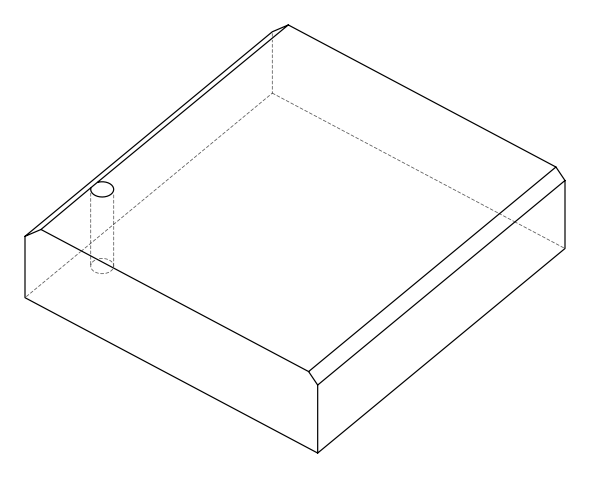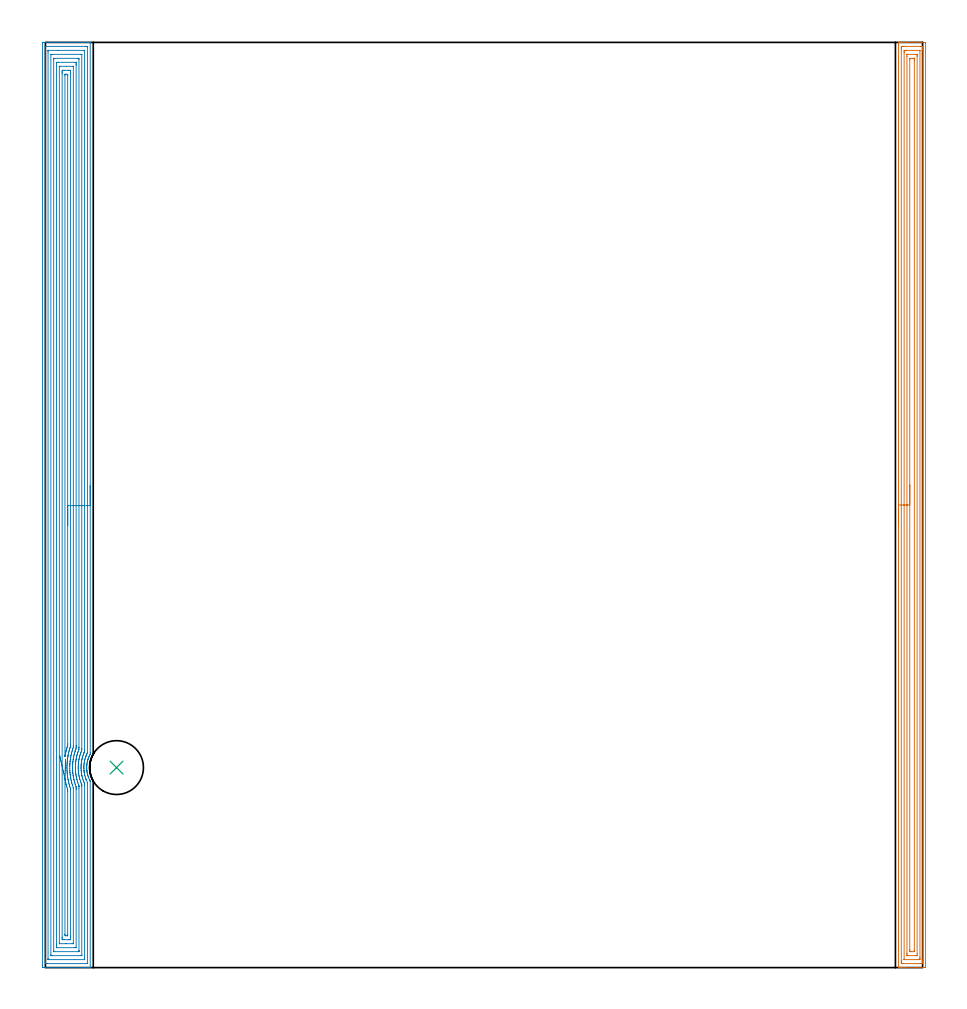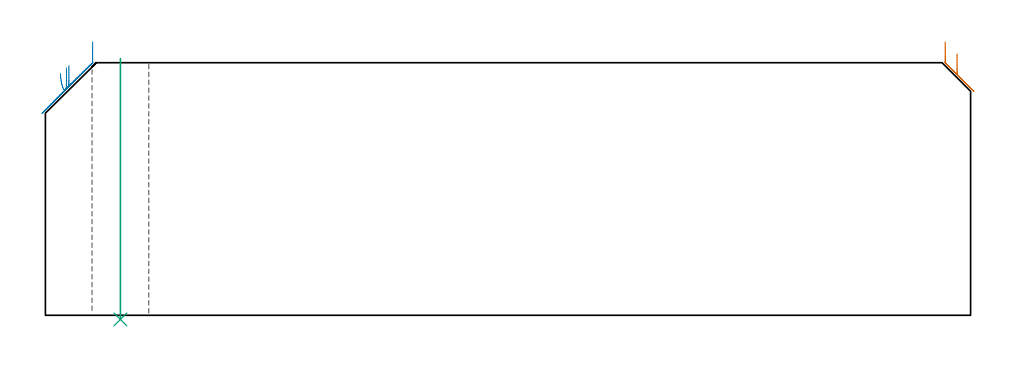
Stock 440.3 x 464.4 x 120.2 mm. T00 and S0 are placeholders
(PLAN: 3 operations, 1 tool changes, 53.2 min)
(1 AREA_MILL | FG_CHAMFER_SURFACE | UGT0205_001 | 18.86 min | 42909 mm3)
(2 AREA_MILL_1 | FG_CHAMFER_SURFACE_1 | UGT0205_001 | 33.85 min | 133782 mm3)
(3 INDEXABLE_INSERT_DRILL_THROUGH_HOLE_FROM_SOLID | STEP1HOLE | NXT0302_025 | 0.5 min | 68725 mm3)
(TOOL UGT0205_001 | Chamfer Mill 20 x 3 x 45 deg. | D20 FL50 Z2)
(TOOL NXT0302_025 | Index. Insert Drill 27mm [880-D2700L32-05] | D27 PA176 FL135 Z2)
(OP 1 AREA_MILL)
G17 G21 G94 G90
T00 M6
G54
G17 G0 G90 X428.2 Y222.2 S1061 M3
G43 Z130.2 H0
G94 G1 Y222.238 Z129.328 F250.
Y222.352 Z128.463
Y222.541 Z127.612
Y222.803 Z126.78
Y223.137 Z125.974
Y223.54 Z125.2
Y224.008 Z124.464
Y224.54 Z123.772
Y225.129 Z123.129
Y225.772 Z122.539
Y226.464 Z122.008
Y227.2 Z121.54
Y227.974 Z121.137
Y228.78 Z120.803
Y229.612 Z120.541
Y230.464 Z120.352
Y231.328 Z120.238
Y232.2 Z120.2
Y464.219
X428.203 Y464.39 Z120.188
X428.249 Y464.393 Z120.143
X428.663 Y464.4 Z119.737
X428.938 Z119.462
X429.66 Z118.735
X430.911 Z117.486
X432.33 Z116.065
X441.23 Z107.168
X441.496 Y464.398 Z106.902
X441.792 Y464.39 Z106.606
X441.799 Y464.093 Z106.599
X441.8 Y0.95 Z106.6
X441.799 Y0.628 Z106.601
X441.794 Y0.061 Z106.604
X441.792 Y0.008 Z106.606
X441.23 Y0. Z107.168
X431.44 Z116.955
X430.021 Z118.375
X429.66 Z118.735
X428.938 Z119.462
X428.663 Z119.737
X428.251 Z120.14
X428.203 Y0.009 Z120.188
X428.2 Y0.181 Z120.2
Y232.2
X429.614 Z118.786
Y461.135
X429.618 Y461.983 Z118.782
X429.62 Y462.024 Z118.78
X429.66 Y462.39 Z118.74
X430.138 Y462.397 Z118.262
X430.55 Y462.399 Z117.85
X431.025 Y462.4 Z117.375
X439.45 Y462.399 Z108.95
X439.928 Y462.397 Z108.472
X440.34 Y462.39 Z108.06
X440.38 Y461.983 Z108.02
X440.383 Y461.94 Z108.017
X440.386 Y461.089 Z108.014
Y461.043
Y3.265
X440.382 Y2.417 Z108.018
X440.38 Y2.376 Z108.02
X440.34 Y2.01 Z108.06
X439.862 Y2.003 Z108.538
X439.45 Y2.001 Z108.95
X438.974 Y2. Z109.426
X430.55 Y2.001 Z117.85
X430.072 Y2.003 Z118.328
X429.66 Y2.01 Z118.74
X429.62 Y2.417 Z118.78
X429.617 Y2.46 Z118.783
X429.614 Y3.311 Z118.786
Y3.357
Y232.2
X431.028 Z117.372
X431.029 Y459.301 Z117.371
X431.03 Y459.713 Z117.37
X431.035 Y460.195 Z117.365
X431.039 Y460.39 Z117.361
X431.239 Y460.397 Z117.161
X431.44 Y460.399 Z116.96
X432.126 Y460.4 Z116.274
X438.764 Y460.399 Z109.636
X438.9 Y460.396 Z109.5
X438.948 Y460.392 Z109.452
X438.966 Y460.388 Z109.434
X438.967 Y460.381 Z109.433
X438.97 Y460.333 Z109.43
X438.971 Y460.195 Z109.429
Y5.099
X438.969 Y4.687 Z109.431
X438.964 Y4.205 Z109.436
X438.961 Y4.01 Z109.439
X438.761 Y4.003 Z109.639
X438.56 Y4.001 Z109.84
X437.874 Y4. Z110.526
X431.236 Y4.001 Z117.164
X431.1 Y4.004 Z117.3
X431.052 Y4.008 Z117.348
X431.034 Y4.012 Z117.366
X431.033 Y4.019 Z117.367
X431.03 Y4.067 Z117.37
X431.029 Y4.205 Z117.371
X431.028 Y232.2 Z117.372
X432.443 Z115.957
Y457.513
X432.449 Y458.287 Z115.951
X432.454 Y458.39 Z115.946
X432.558 Y458.395 Z115.842
X432.779 Y458.398 Z115.621
X433.22 Y458.4 Z115.18
X436.78 Z111.62
X437.224 Y458.398 Z111.176
X437.442 Y458.395 Z110.958
X437.545 Y458.39 Z110.855
X437.55 Y458.317 Z110.85
X437.557 Y457.626 Z110.843
Y457.513
Y6.887
X437.551 Y6.113 Z110.849
X437.546 Y6.01 Z110.854
X437.442 Y6.005 Z110.958
X437.221 Y6.002 Z111.179
X436.78 Y6. Z111.62
X433.22 Z115.18
X432.776 Y6.002 Z115.624
X432.558 Y6.005 Z115.842
X432.455 Y6.01 Z115.945
X432.45 Y6.083 Z115.95
X432.443 Y6.774 Z115.957
Y6.887
Y232.2
X433.857 Z114.543
Y455.725
X433.858 Y455.978 Z114.542
X433.862 Y456.233 Z114.538
X433.865 Y456.39 Z114.535
X433.942 Y456.393 Z114.458
X434.11 Y456.397 Z114.29
X434.328 Y456.4 Z114.072
X435.218 Z113.182
X435.89 Y456.399 Z112.51
X436.111 Y456.397 Z112.289
X436.137 Y456.39 Z112.263
X436.139 Y456.386 Z112.261
X436.141 Y456.366 Z112.259
X436.143 Y455.725 Z112.257
Y455.47
Y8.675
X436.142 Y8.422 Z112.258
X436.138 Y8.167 Z112.262
X436.135 Y8.01 Z112.265
X436.058 Y8.007 Z112.342
X435.89 Y8.003 Z112.51
X435.672 Y8. Z112.728
X434.782 Z113.618
X434.11 Y8.001 Z114.29
X433.889 Y8.003 Z114.511
X433.863 Y8.01 Z114.537
X433.861 Y8.014 Z114.539
X433.859 Y8.034 Z114.541
X433.857 Y8.675 Z114.543
Y8.93
Y232.2
Y233.072 Z114.581
Y233.936 Z114.695
Y234.788 Z114.884
Y235.62 Z115.146
Y236.426 Z115.48
Y237.2 Z115.883
Y237.936 Z116.352
Y238.628 Z116.883
Y239.271 Z117.472
Y239.86 Z118.115
Y240.392 Z118.807
Y240.86 Z119.543
Y241.263 Z120.317
Y241.597 Z121.123
Y241.859 Z121.955
Y242.048 Z122.807
Y242.162 Z123.672
Y242.2 Z124.543
G0 Z130.2
M5
M2
(OP 2 AREA_MILL_1)
G17 G21 G94 G90
T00 M6
G54
G17 G0 G90 X22.5 Y241.887 S1061 M3
G43 Z130.2 H0
G94 G1 Y241.849 Z129.328 F250.
Y241.735 Z128.463
Y241.546 Z127.612
Y241.284 Z126.78
Y240.95 Z125.974
Y240.547 Z125.2
Y240.078 Z124.464
Y239.547 Z123.772
Y238.958 Z123.129
Y238.315 Z122.539
Y237.623 Z122.008
Y236.887 Z121.54
Y236.113 Z121.137
Y235.307 Z120.803
Y234.475 Z120.541
Y233.623 Z120.352
Y232.758 Z120.238
Y231.887 Z120.2
Y107.92
X22.495 Y107.131 Z120.191
X22.443 Y107.026 Z120.14
X22.232 Y106.633 Z119.931
X22.146 Y106.459 Z119.846
X22.01 Y106.184 Z119.709
X21.954 Y106.059 Z119.653
X21.788 Y105.685 Z119.484
X21.707 Y105.508 Z119.406
X21.692 Y105.475 Z119.391
X21.658 Y105.387 Z119.357
X21.622 Y105.29 Z119.318
X21.604 Y105.238 Z119.298
X21.524 Y105.021 Z119.221
X21.46 Y104.844 Z119.157
X21.383 Y104.612 Z119.08
X21.312 Y104.396 Z119.008
X21.296 Y104.344 Z118.993
X21.181 Y103.95 Z118.879
X21.066 Y103.503 Z118.765
X20.97 Y103.056 Z118.668
X20.889 Y102.609 Z118.586
X20.811 Y102.108 Z118.51
X20.792 Y101.925 Z118.491
X20.774 Y101.739 Z118.469
X20.772 Y101.715 Z118.466
X20.768 Y101.662 Z118.46
X20.742 Y101.35 Z118.436
X20.736 Y101.268 Z118.43
X20.715 Y100.821 Z118.405
Y100.768 Z118.403
X20.705 Y100.501
X20.703 Y100.457 Z118.402
X20.702 Y100.398 Z118.401
Y100.375 Z118.4
X20.716 Y100.016 Z118.408
X20.718 Y99.928 Z118.411
X20.724 Y99.851 Z118.415
X20.73 Y99.729 Z118.425
X20.777 Y99.034 Z118.469
X20.782 Y98.979 Z118.474
X20.791 Y98.862 Z118.488
X20.793 Y98.845 Z118.49
X20.81 Y98.702 Z118.509
X20.811 Y98.692 Z118.511
X20.898 Y98.14 Z118.595
X20.982 Y97.693 Z118.678
X21.08 Y97.246 Z118.777
X21.195 Y96.799 Z118.893
X21.228 Y96.687 Z118.927
X21.329 Y96.353 Z119.028
X21.443 Y96.027 Z119.141
X21.507 Y95.85 Z119.201
X21.609 Y95.551 Z119.307
X21.642 Y95.459 Z119.339
X21.663 Y95.403 Z119.36
X21.693 Y95.325 Z119.39
X22.036 Y94.565 Z119.732
X22.258 Y94.116 Z119.958
X22.351 Y93.943 Z120.051
X22.464 Y93.733 Z120.161
X22.494 Y93.661 Z120.191
X22.5 Y93.615 Z120.2
Y0.181
X22.497 Y0.01 Z120.188
X22.478 Y0.008 Z120.17
X22.096 Y0. Z119.795
X21.835 Z119.535
X21.117 Z118.812
X19.873 Z117.57
X18.463 Z116.158
X-0.38 Z97.317
X-1.002 Y0.001 Z96.695
X-1.214 Y0.003 Z96.484
X-1.492 Y0.009 Z96.206
X-1.495 Y0.131 Z96.203
X-1.499 Y0.628 Z96.201
X-1.5 Y1.132 Z96.2
Y463.381
X-1.499 Y463.772 Z96.201
X-1.495 Y464.27 Z96.203
X-1.492 Y464.391 Z96.206
X-1.002 Y464.4 Z96.695
X18.726 Z116.421
X21.117 Z118.812
X21.835 Z119.535
X22.096 Z119.796
X22.478 Y464.392 Z120.17
X22.497 Y464.39 Z120.188
X22.5 Y464.219 Z120.2
Y231.887
X21.086 Z118.786
X21.085 Y107.953 Z118.785
X21.084 Y107.92 Z118.784
X21.079 Y107.816 Z118.779
X21.036 Y107.72 Z118.736
X20.96 Y107.553 Z118.66
X20.844 Y107.303 Z118.544
X20.718 Y107.026 Z118.418
X20.569 Y106.686 Z118.269
X20.338 Y106.132 Z118.038
X20.321 Y106.088 Z118.021
X20.309 Y106.055 Z118.009
X20.232 Y105.842 Z117.932
X20.082 Y105.39 Z117.782
X20.034 Y105.238 Z117.734
X19.877 Y104.703 Z117.577
X19.784 Y104.344 Z117.484
X19.699 Y103.989 Z117.399
X19.584 Y103.45 Z117.284
X19.563 Y103.341 Z117.263
X19.546 Y103.249 Z117.246
X19.436 Y102.556 Z117.136
X19.425 Y102.477 Z117.125
X19.348 Y101.744 Z117.048
X19.342 Y101.668 Z117.042
X19.297 Y100.818 Z116.997
X19.296 Y100.768 Z116.996
X19.294 Y100.351 Z116.994
X19.301 Y99.921 Z117.001
X19.303 Y99.873 Z117.003
X19.348 Y99.112 Z117.048
X19.356 Y98.979 Z117.056
X19.357 Y98.97 Z117.057
X19.405 Y98.509 Z117.105
X19.459 Y98.085 Z117.159
X19.468 Y98.025 Z117.168
X19.479 Y97.952 Z117.179
X19.618 Y97.191 Z117.318
X19.693 Y96.842 Z117.393
X19.825 Y96.297 Z117.525
X20.017 Y95.621 Z117.717
X20.088 Y95.403 Z117.788
X20.232 Y94.975 Z117.932
X20.379 Y94.558 Z118.079
X20.398 Y94.509 Z118.098
X20.514 Y94.225 Z118.214
X21.079 Y92.965 Z118.779
X21.085 Y92.753 Z118.785
Y92.721
Y2.093
X21.084 Y2.04 Z118.784
X21.081 Y2.015 Z118.781
X21.079 Y2.01 Z118.779
X21.057 Y2.008 Z118.757
X20.644 Y2.001 Z118.344
X0.767 Y2. Z98.467
X0.293 Y2.002 Z97.993
X0.041 Y2.007 Z97.741
X-0.079 Y2.011 Z97.621
X-0.085 Y2.384 Z97.615
Y2.417
Y462.307
X-0.084 Y462.36 Z97.616
X-0.081 Y462.385 Z97.619
X-0.079 Y462.39 Z97.621
X-0.057 Y462.392 Z97.643
X0.356 Y462.399 Z98.056
X20.232 Y462.4 Z117.932
X20.707 Y462.398 Z118.407
X20.959 Y462.393 Z118.659
X21.079 Y462.389 Z118.779
X21.085 Y462.016 Z118.785
Y461.983
X21.086 Y231.887 Z118.786
X19.671 Z117.371
Y109.382
X19.668 Y108.814 Z117.368
X19.665 Y108.494 Z117.365
X19.658 Y108.425 Z117.358
X19.637 Y108.372 Z117.337
X19.584 Y108.248 Z117.284
X19.439 Y107.92 Z117.139
X19.411 Y107.856 Z117.111
X19.348 Y107.709 Z117.048
X19.154 Y107.222 Z116.854
X19.079 Y107.026 Z116.779
X18.916 Y106.568 Z116.616
X18.769 Y106.132 Z116.469
X18.696 Y105.896 Z116.396
X18.503 Y105.238 Z116.203
X18.495 Y105.206 Z116.195
X18.463 Y105.083 Z116.163
X18.326 Y104.483 Z116.026
X18.297 Y104.344 Z115.997
X18.179 Y103.736 Z115.879
X18.132 Y103.45 Z115.832
X18.056 Y102.967 Z115.756
X18.008 Y102.556 Z115.708
X17.968 Y102.162 Z115.668
X17.93 Y101.662 Z115.63
X17.911 Y101.326 Z115.611
X17.887 Y100.768 Z115.587
X17.881 Y100.461 Z115.581
X17.892 Y99.873 Z115.592
X17.908 Y99.54 Z115.608
X17.943 Y98.979 Z115.643
X17.973 Y98.58 Z115.673
X18.022 Y98.085 Z115.722
X18.098 Y97.56 Z115.798
X18.161 Y97.191 Z115.861
X18.292 Y96.469 Z115.992
X18.33 Y96.297 Z116.03
X18.463 Y95.727 Z116.163
X18.551 Y95.403 Z116.251
X18.586 Y95.279 Z116.286
X18.826 Y94.509 Z116.526
X19.015 Y93.951 Z116.715
X19.138 Y93.615 Z116.838
X19.348 Y93.097 Z117.048
X19.512 Y92.721 Z117.212
X19.644 Y92.422 Z117.344
X19.665 Y92.321 Z117.365
X19.667 Y92.251 Z117.367
X19.67 Y92.11 Z117.37
X19.671 Y91.827 Z117.371
X19.672 Y91.499 Z117.372
X19.671 Y4.772 Z117.371
X19.669 Y4.205 Z117.369
X19.666 Y4.042 Z117.366
X19.665 Y4.01 Z117.365
X19.618 Y4.006 Z117.318
X19.549 Y4.002 Z117.249
X14.633 Y4. Z112.333
X1.854 Y4.001 Z99.554
X1.652 Y4.004 Z99.352
X1.45 Y4.01 Z99.15
X1.335 Y4.018 Z99.035
X1.332 Y4.096 Z99.032
X1.331 Y4.205 Z99.031
X1.329 Y4.532 Z99.029
Y459.628
X1.331 Y460.195 Z99.031
X1.334 Y460.358 Z99.034
X1.335 Y460.39 Z99.035
X1.382 Y460.394 Z99.082
X1.451 Y460.399 Z99.151
X6.366 Y460.4 Z104.066
X19.146 Y460.399 Z116.846
X19.348 Y460.396 Z117.048
X19.55 Y460.39 Z117.25
X19.665 Y460.382 Z117.365
X19.668 Y460.304 Z117.368
X19.669 Y460.195 Z117.369
X19.671 Y459.868 Z117.371
Y231.887
X18.257 Z115.957
Y109.917
X18.256 Y109.709 Z115.956
X18.252 Y109.028 Z115.952
X18.166 Y108.814 Z115.866
X17.997 Y108.391 Z115.697
X17.813 Y107.92 Z115.513
X17.749 Y107.748 Z115.449
X17.578 Y107.267 Z115.278
X17.518 Y107.087 Z115.218
X17.499 Y107.026 Z115.199
X17.314 Y106.399 Z115.014
X17.239 Y106.132 Z114.939
X17.124 Y105.697 Z114.824
X17.015 Y105.238 Z114.715
X16.956 Y104.973 Z114.656
X16.827 Y104.344 Z114.527
X16.806 Y104.23 Z114.506
X16.693 Y103.56 Z114.393
X16.678 Y103.465 Z114.378
X16.676 Y103.45 Z114.376
X16.586 Y102.664 Z114.286
X16.576 Y102.556 Z114.276
X16.519 Y101.838 Z114.219
X16.509 Y101.662 Z114.209
X16.478 Y100.985 Z114.178
X16.472 Y100.768 Z114.172
X16.473 Y100.096 Z114.173
X16.478 Y99.873 Z114.178
X16.509 Y99.166 Z114.209
X16.521 Y98.979 Z114.221
X16.58 Y98.2 Z114.28
X16.592 Y98.085 Z114.292
X16.693 Y97.243 Z114.393
X16.701 Y97.191 Z114.401
X16.702 Y97.182 Z114.402
X16.862 Y96.297 Z114.562
X16.902 Y96.086 Z114.602
X17.053 Y95.403 Z114.753
X17.172 Y94.92 Z114.872
X17.286 Y94.509 Z114.986
X17.541 Y93.653 Z115.241
X17.553 Y93.615 Z115.253
X17.578 Y93.543 Z115.278
X17.873 Y92.721 Z115.573
X18.067 Y92.226 Z115.767
X18.232 Y91.827 Z115.932
X18.249 Y91.781 Z115.949
X18.252 Y91.74 Z115.952
X18.255 Y91.655 Z115.955
X18.257 Y91.483 Z115.957
Y91.14
Y6.201
X18.255 Y6.103 Z115.955
X18.253 Y6.043 Z115.953
X18.251 Y6.016 Z115.951
X18.235 Y6.01 Z115.935
X18.017 Y6.006 Z115.717
X17.578 Y6. Z115.278
X3.422 Z101.122
X2.981 Y6.005 Z100.681
X2.766 Y6.01 Z100.466
X2.749 Y6.014 Z100.449
X2.747 Y6.031 Z100.447
X2.744 Y6.07 Z100.444
X2.743 Y6.125 Z100.443
Y6.679
Y458.199
X2.744 Y458.297 Z100.444
X2.747 Y458.357 Z100.447
X2.749 Y458.384 Z100.449
X2.765 Y458.39 Z100.465
X2.983 Y458.394 Z100.683
X3.422 Y458.4 Z101.122
X17.578 Z115.278
X18.018 Y458.395 Z115.718
X18.234 Y458.39 Z115.934
X18.251 Y458.386 Z115.951
X18.253 Y458.369 Z115.953
X18.256 Y458.33 Z115.956
X18.257 Y458.275 Z115.957
Y231.887
X16.843 Z114.543
Y110.603
X16.842 Y110.452 Z114.542
X16.836 Y109.709 Z114.536
X16.832 Y109.569 Z114.532
X16.585 Y108.924 Z114.285
X16.545 Y108.814 Z114.245
X16.354 Y108.263 Z114.054
X16.239 Y107.92 Z113.939
X16.135 Y107.59 Z113.835
X15.965 Y107.026 Z113.665
X15.93 Y106.904 Z113.63
X15.809 Y106.458 Z113.509
X15.745 Y106.197 Z113.445
X15.73 Y106.132 Z113.43
X15.584 Y105.465 Z113.284
X15.537 Y105.238 Z113.237
X15.438 Y104.719 Z113.138
X15.375 Y104.344 Z113.075
X15.313 Y103.951 Z113.013
X15.248 Y103.45 Z112.948
X15.214 Y103.156 Z112.914
X15.154 Y102.556 Z112.854
X15.136 Y102.341 Z112.836
X15.091 Y101.662 Z112.791
X15.083 Y101.501 Z112.783
X15.057 Y100.768 Z112.757
X15.055 Y100.635 Z112.755
X15.061 Y99.873 Z112.761
X15.064 Y99.732 Z112.764
X15.101 Y98.979 Z112.801
X15.112 Y98.789 Z112.812
X15.168 Y98.085 Z112.868
X15.193 Y97.813 Z112.893
X15.269 Y97.191 Z112.969
X15.323 Y96.788 Z113.023
X15.406 Y96.297 Z113.106
X15.511 Y95.703 Z113.211
X15.573 Y95.403 Z113.273
X15.756 Y94.562 Z113.456
X15.769 Y94.509 Z113.469
X15.809 Y94.35 Z113.509
X16.018 Y93.615 Z113.718
X16.106 Y93.315 Z113.806
X16.295 Y92.721 Z113.995
X16.552 Y91.97 Z114.252
X16.604 Y91.827 Z114.304
X16.806 Y91.29 Z114.506
X16.836 Y91.183 Z114.536
X16.839 Y91.084 Z114.539
X16.842 Y90.932 Z114.542
X16.843 Y90.781 Z114.543
Y90.038
Y8.524
X16.841 Y8.373 Z114.541
X16.836 Y8.071 Z114.536
X16.833 Y8.009 Z114.533
X16.818 Y8.006 Z114.518
X16.777 Y8.003 Z114.477
X16.693 Y8.001 Z114.393
X16.477 Y8. Z114.177
X4.307 Y8.001 Z102.007
X4.211 Y8.003 Z101.911
X4.183 Y8.006 Z101.883
X4.172 Y8.009 Z101.872
X4.164 Y8.023 Z101.864
X4.161 Y8.222 Z101.861
X4.158 Y8.524 Z101.858
X4.157 Y455.876 Z101.857
X4.159 Y456.027 Z101.859
X4.164 Y456.329 Z101.864
X4.167 Y456.391 Z101.867
X4.182 Y456.394 Z101.882
X4.223 Y456.397 Z101.923
X4.307 Y456.399 Z102.007
X4.523 Y456.4 Z102.223
X16.026 Y456.399 Z113.726
X16.693 Y456.392 Z114.393
X16.788 Y456.39 Z114.488
X16.836 Y456.372 Z114.536
X16.843 Y455.725 Z114.543
Y231.887
X15.429 Z113.129
Y111.497
X15.428 Y110.988 Z113.128
X15.425 Y110.603 Z113.125
X15.419 Y110.102 Z113.119
X15.279 Y109.709 Z112.979
X15.186 Y109.444 Z112.886
X14.966 Y108.814 Z112.666
X14.956 Y108.782 Z112.656
X14.924 Y108.683 Z112.624
X14.749 Y108.097 Z112.449
X14.698 Y107.92 Z112.398
X14.555 Y107.399 Z112.255
X14.457 Y107.026 Z112.157
X14.375 Y106.687 Z112.075
X14.248 Y106.132 Z111.948
X14.21 Y105.959 Z111.91
X14.065 Y105.238 Z111.765
X14.061 Y105.216 Z111.761
X14.039 Y105.085 Z111.739
X13.938 Y104.446 Z111.638
X13.923 Y104.344 Z111.623
X13.837 Y103.654 Z111.537
X13.814 Y103.45 Z111.514
X13.755 Y102.843 Z111.455
X13.732 Y102.556 Z111.432
X13.694 Y102.01 Z111.394
X13.676 Y101.662 Z111.376
X13.655 Y101.156 Z111.355
X13.644 Y100.768 Z111.344
Y100.272
X13.649 Y99.873 Z111.349
X13.667 Y99.356 Z111.367
X13.685 Y98.979 Z111.385
X13.72 Y98.408 Z111.42
X13.746 Y98.085 Z111.446
X13.804 Y97.428 Z111.504
X13.832 Y97.191 Z111.532
X13.931 Y96.407 Z111.631
X13.948 Y96.297 Z111.648
X14.039 Y95.753 Z111.739
X14.102 Y95.403 Z111.802
X14.117 Y95.325 Z111.817
X14.289 Y94.509 Z111.989
X14.361 Y94.184 Z112.061
X14.5 Y93.615 Z112.2
X14.673 Y92.974 Z112.373
X14.748 Y92.721 Z112.448
X14.924 Y92.142 Z112.624
X15.026 Y91.827 Z112.726
X15.078 Y91.671 Z112.778
X15.333 Y90.932 Z113.033
X15.422 Y90.675 Z113.122
X15.425 Y90.426 Z113.125
X15.428 Y90.038 Z113.128
X15.429 Y89.528 Z113.129
X15.428 Y10.208 Z113.128
X15.427 Y10.081 Z113.127
X15.424 Y10.019 Z113.124
X15.422 Y10.011 Z113.122
X15.412 Y10.007 Z113.112
X15.381 Y10.002 Z113.081
X14.924 Y10. Z112.624
X14.498 Z112.198
X6.076 Y10.001 Z103.776
X5.646 Y10.004 Z103.346
X5.582 Y10.01 Z103.282
X5.578 Y10.073 Z103.278
X5.574 Y10.464 Z103.274
X5.571 Y10.974 Z103.271
Y11.358
Y454.192
X5.573 Y454.319 Z103.273
X5.576 Y454.381 Z103.276
X5.577 Y454.389 Z103.277
X5.588 Y454.393 Z103.288
X5.619 Y454.398 Z103.319
X6.076 Y454.4 Z103.776
X6.502 Z104.202
X14.924 Y454.399 Z112.624
X15.354 Y454.396 Z113.054
X15.418 Y454.39 Z113.118
X15.422 Y454.327 Z113.122
X15.426 Y453.936 Z113.126
X15.428 Y453.427 Z113.128
X15.429 Y453.042 Z113.129
Y231.887
X14.015 Z111.715
Y111.497
X14.008 Y110.634 Z111.708
X14.003 Y110.603 Z111.703
X13.79 Y109.961 Z111.49
X13.707 Y109.709 Z111.407
X13.573 Y109.285 Z111.273
X13.429 Y108.814 Z111.129
X13.367 Y108.599 Z111.067
X13.176 Y107.92 Z110.876
X13.172 Y107.903 Z110.872
X13.154 Y107.836 Z110.854
X12.999 Y107.183 Z110.699
X12.964 Y107.026 Z110.664
X12.841 Y106.449 Z110.541
X12.778 Y106.132 Z110.478
X12.696 Y105.701 Z110.396
X12.618 Y105.238 Z110.318
X12.571 Y104.934 Z110.271
X12.487 Y104.344 Z110.187
X12.462 Y104.149 Z110.162
X12.384 Y103.45 Z110.084
X12.373 Y103.345 Z110.073
X12.306 Y102.556 Z110.006
X12.303 Y102.522 Z110.003
X12.27 Y101.992 Z109.97
X12.254 Y101.677 Z109.954
X12.253 Y101.662 Z109.953
X12.224 Y100.813 Z109.924
X12.229 Y99.873 Z109.929
X12.261 Y98.987 Z109.961
X12.27 Y98.824 Z109.97
X12.319 Y98.085 Z110.019
X12.323 Y98.032 Z110.023
X12.398 Y97.191 Z110.098
X12.413 Y97.046 Z110.113
X12.508 Y96.297 Z110.208
X12.547 Y96.017 Z110.247
X12.649 Y95.403 Z110.349
X12.731 Y94.937 Z110.431
X12.815 Y94.509 Z110.515
X12.958 Y93.813 Z110.658
X13.003 Y93.615 Z110.703
X13.154 Y92.973 Z110.854
X13.222 Y92.721 Z110.922
X13.248 Y92.626 Z110.948
X13.484 Y91.827 Z111.184
X13.628 Y91.348 Z111.328
X13.969 Y90.306 Z111.669
X14.008 Y90.169 Z111.708
X14.014 Y90.064 Z111.714
Y90.038
Y12.252
X14.009 Y12.036 Z111.709
X14.008 Y12.017 Z111.708
X13.951 Y12.01 Z111.651
X13.818 Y12.005 Z111.518
X13.652 Y12.001 Z111.352
X13.403 Y12. Z111.103
X10.307 Z108.007
X7.21 Z104.91
X7.077 Y12.001 Z104.777
X7.047 Y12.002 Z104.747
X7.019 Y12.005 Z104.719
X6.994 Y12.009 Z104.694
X6.986 Y12.252 Z104.686
Y452.148
X6.99 Y452.364 Z104.69
X6.992 Y452.383 Z104.692
X7.049 Y452.39 Z104.749
X7.181 Y452.395 Z104.881
X7.347 Y452.399 Z105.047
X7.597 Y452.4 Z105.297
X10.693 Z108.393
X13.79 Z111.49
X13.923 Y452.399 Z111.623
X13.953 Y452.398 Z111.653
X13.981 Y452.395 Z111.681
X14.006 Y452.391 Z111.706
X14.014 Y452.148 Z111.714
X14.015 Y231.887 Z111.715
X12.6 Z110.3
Y112.057
X12.599 Y111.497 Z110.299
X12.596 Y111.167 Z110.296
X12.593 Y111.094 Z110.293
X12.578 Y111.038 Z110.278
X12.54 Y110.914 Z110.24
X12.438 Y110.603 Z110.138
X12.396 Y110.475 Z110.096
X12.27 Y110.077 Z109.97
X12.184 Y109.795 Z109.884
X12.159 Y109.709 Z109.859
X11.987 Y109.1 Z109.687
X11.91 Y108.814 Z109.61
X11.801 Y108.394 Z109.501
X11.684 Y107.92 Z109.384
X11.627 Y107.675 Z109.327
X11.483 Y107.026 Z109.183
X11.466 Y106.944 Z109.166
X11.385 Y106.537 Z109.085
X11.321 Y106.197 Z109.021
X11.309 Y106.132 Z109.009
X11.197 Y105.428 Z108.897
X11.169 Y105.238 Z108.869
X11.089 Y104.642 Z108.789
X11.053 Y104.344 Z108.753
X10.998 Y103.84 Z108.698
X10.961 Y103.45 Z108.661
X10.924 Y103.021 Z108.624
X10.89 Y102.556 Z108.59
X10.867 Y102.184 Z108.567
X10.842 Y101.662 Z108.542
X10.829 Y101.329 Z108.529
X10.815 Y100.768 Z108.515
X10.814 Y100.45 Z108.514
X10.82 Y99.873 Z108.52
X10.828 Y99.542 Z108.528
X10.85 Y98.979 Z108.55
X10.868 Y98.607 Z108.568
X10.902 Y98.085 Z108.602
X10.934 Y97.646 Z108.634
X10.975 Y97.191 Z108.675
X11.028 Y96.657 Z108.728
X11.072 Y96.297 Z108.772
X11.158 Y95.632 Z108.858
X11.194 Y95.403 Z108.894
X11.335 Y94.559 Z109.035
X11.344 Y94.509 Z109.044
X11.385 Y94.294 Z109.085
X11.524 Y93.615 Z109.224
X11.562 Y93.436 Z109.262
X11.727 Y92.721 Z109.427
X11.836 Y92.264 Z109.536
X11.956 Y91.827 Z109.656
X12.184 Y91.019 Z109.884
X12.21 Y90.932 Z109.91
X12.27 Y90.74 Z109.97
X12.491 Y90.038 Z110.191
X12.593 Y89.711 Z110.293
X12.598 Y89.144 Z110.298
X12.6 Y88.811 Z110.3
Y15.494
Y14.934
X12.598 Y14.602 Z110.298
X12.593 Y14.04 Z110.293
X12.306 Y14.003 Z110.006
X12.27 Y14.002 Z109.97
X11.424 Y14. Z109.124
X9.655 Z107.355
X8.768 Y14.002 Z106.468
X8.73 Y14.005 Z106.43
X8.407 Y14.04 Z106.107
X8.403 Y14.371 Z106.103
X8.4 Y14.934 Z106.1
Y15.268
Y448.906
Y449.466
X8.402 Y449.798 Z106.102
X8.407 Y450.36 Z106.107
X8.694 Y450.397 Z106.394
X8.73 Y450.398 Z106.43
X9.576 Y450.4 Z107.276
X11.345 Z109.045
X12.232 Y450.398 Z109.932
X12.27 Y450.395 Z109.97
X12.593 Y450.36 Z110.293
X12.597 Y450.029 Z110.297
X12.6 Y449.466 Z110.3
Y449.132
Y231.887
X11.186 Z108.886
Y112.391
X11.185 Y111.699 Z108.885
X11.182 Y111.597 Z108.882
X11.179 Y111.549 Z108.879
X11.165 Y111.497 Z108.865
X11.009 Y110.982 Z108.709
X10.894 Y110.603 Z108.594
X10.803 Y110.296 Z108.503
X10.635 Y109.709 Z108.335
X10.605 Y109.602 Z108.305
X10.5 Y109.208 Z108.2
X10.421 Y108.894 Z108.121
X10.402 Y108.814 Z108.102
X10.3 Y108.379 Z108.
X10.253 Y108.17 Z107.953
X10.197 Y107.92 Z107.897
X10.15 Y107.699 Z107.85
X10.096 Y107.435 Z107.796
X10.014 Y107.026 Z107.714
X9.992 Y106.908 Z107.692
X9.952 Y106.686 Z107.652
X9.856 Y106.132 Z107.556
X9.821 Y105.93 Z107.521
X9.819 Y105.926 Z107.519
X9.818 Z107.518
X9.816 Y105.929 Z107.516
X9.814 Y106.132 Z107.514
Y106.219
Y447.678
X9.819 Y448.366 Z107.519
X9.82 Y448.386 Z107.52
X9.831 Y448.39 Z107.531
X9.875 Y448.395 Z107.575
X9.964 Y448.398 Z107.664
X10.143 Y448.399 Z107.843
X10.5 Y448.398 Z108.2
X10.674 Y448.396 Z108.374
X11.179 Y448.374 Z108.879
X11.184 Y447.88 Z108.884
X11.185 Y447.678 Z108.885
X11.186 Y231.887 Z108.886
Y231.015 Z108.924
Y230.15 Z109.038
Y229.299 Z109.227
Y228.467 Z109.489
Y227.661 Z109.823
Y226.887 Z110.226
Y226.151 Z110.695
Y225.459 Z111.226
Y224.816 Z111.815
Y224.226 Z112.458
Y223.695 Z113.15
Y223.227 Z113.886
Y222.824 Z114.66
Y222.49 Z115.466
Y222.228 Z116.298
Y222.039 Z117.15
Y221.925 Z118.015
Y221.887 Z118.886
G0 Z130.2
X7.156 Y106.476
Z115.102
G1 X7.207 Y106.254 Z114.259
X7.273 Y105.962 Z113.44
X7.356 Y105.602 Z112.65
X7.453 Y105.176 Z111.895
X7.565 Y104.687 Z111.181
X7.691 Y104.14 Z110.513
X7.828 Y103.538 Z109.897
X7.978 Y102.885 Z109.338
X8.137 Y102.188 Z108.838
X8.306 Y101.451 Z108.403
X8.482 Y100.68 Z108.035
X8.665 Y99.88 Z107.738
X8.854 Y99.059 Z107.513
X9.045 Y98.221 Z107.363
X9.239 Y97.374 Z107.288
X9.434 Y96.523 Z107.289
X9.628 Y95.676 Z107.367
X9.819 Y94.839 Z107.519
X9.839 Y94.754 Z107.539
X9.877 Y94.567 Z107.577
X9.888 Y94.509 Z107.588
X9.931 Y94.264 Z107.631
X9.947 Y94.174 Z107.647
X10.054 Y93.615 Z107.754
X10.108 Y93.341 Z107.808
X10.166 Y93.058 Z107.866
X10.24 Y92.721 Z107.94
X10.396 Y92.027 Z108.096
X10.424 Y91.904 Z108.124
X10.442 Y91.827 Z108.142
X10.5 Y91.592 Z108.2
X10.684 Y90.932 Z108.384
X10.758 Y90.672 Z108.458
X10.948 Y90.038 Z108.648
X11.143 Y89.389 Z108.843
X11.179 Y89.243 Z108.879
X11.181 Y89.144 Z108.881
X11.186 Y88.451 Z108.886
Y16.722
X11.181 Y16.034 Z108.881
X11.18 Y16.014 Z108.88
X11.168 Y16.01 Z108.868
X11.125 Y16.005 Z108.825
X11.036 Y16.002 Z108.736
X10.857 Y16.001 Z108.557
X10.5 Y16.002 Z108.2
X10.326 Y16.004 Z108.026
X9.821 Y16.026 Z107.521
X9.815 Y16.52 Z107.515
Y16.722
X9.814 Y94.509 Z107.514
X9.815 Y94.65 Z107.515
X9.817 Y94.741 Z107.517
X9.819 Y94.839 Z107.519
X9.842 Y95.709 Z107.58
X9.865 Y96.57 Z107.717
X9.887 Y97.416 Z107.928
X9.909 Y98.241 Z108.212
X9.93 Y99.038 Z108.567
X9.95 Y99.8 Z108.99
X9.969 Y100.523 Z109.478
X9.986 Y101.201 Z110.027
X10.003 Y101.828 Z110.633
X10.018 Y102.4 Z111.291
X10.031 Y102.913 Z111.997
X10.043 Y103.362 Z112.745
X10.053 Y103.744 Z113.529
X10.061 Y104.057 Z114.343
X10.068 Y104.297 Z115.182
X10.072 Y104.463 Z116.038
X10.074 Y104.555 Z116.906
X10.075 Y104.57 Z117.778
G0 Z130.2
M5
M2
(OP 3 INDEXABLE_INSERT_DRILL_THROUGH_HOLE_FROM_SOLID)
G17 G21 G94 G90
T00 M6
G54
G17 G0 G90 X35.7 Y100.4 S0 M3
G43 Z130.2 H1
G94 G81 G98 Z-1.971 F250. R122.2
G80
M5
M2
